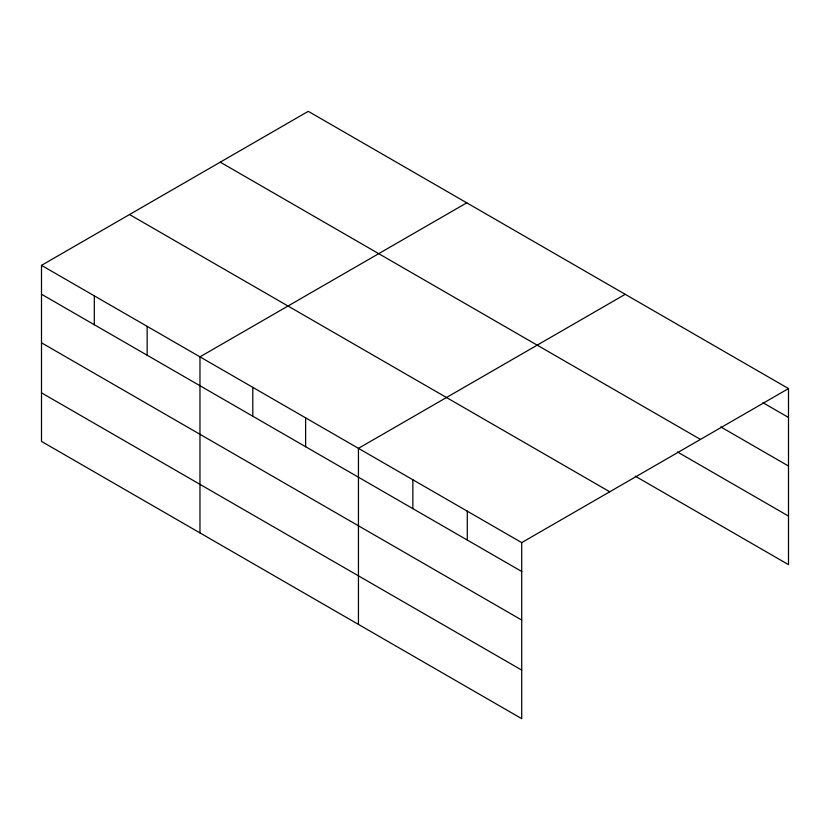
<?xml version="1.0" encoding="UTF-8"?>
<svg xmlns="http://www.w3.org/2000/svg" width="830" height="830" viewBox="0 0 830 830"><rect width="100%" height="100%" fill="white"/><g stroke="black" fill="none" stroke-linecap="round" stroke-linejoin="round"><path stroke-width="1.25" d="M41.5 265.361L521.717 542.613L521.717 718.666L41.5 441.415L41.5 265.361L308.283 111.334L788.5 388.585L788.5 564.639L635.22 476.15M466.761 202.821L199.968 356.848L199.968 532.912M625.229 294.318L358.446 448.345L358.446 624.399M521.717 542.613L788.5 388.585M762.957 402.706L788.5 417.459M720.751 426.911L788.5 466.024M220.251 162.161L700.458 439.412M677.425 451.945L788.5 516.073M129.542 214.534L609.749 491.785M41.5 294.235L521.717 571.486M41.5 342.8L521.717 620.052M41.5 392.849L521.717 670.101M467.29 511.187L467.29 540.06M412.863 479.771L412.863 508.645M305.616 417.843L305.616 446.716M252.797 387.351L252.797 416.224M147.149 326.356L147.149 355.23M94.319 295.854L94.319 324.727"/></g></svg>
